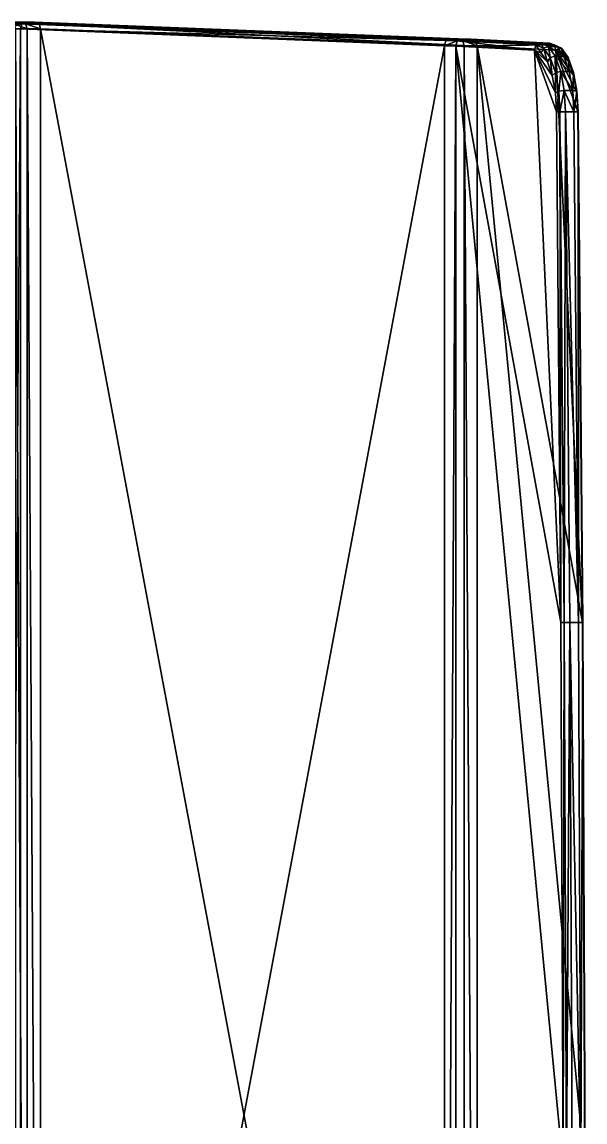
# Model space of a CAD drawing. Extents: x -0.75 to 2.5, y -6.86 to 0.72.
# Drawn here: x -0.2347 to -0.1118, y -2.6819 to -2.4419 of the extents above; entities that cross this region are included whole.
import ezdxf

# ---------------------------------------------------------------- set-up
doc = ezdxf.new("R2010")
doc.units = 0
doc.layers.add('72OFGO2D01_GRAFIK', color=1, linetype='CONTINUOUS')
doc.layers.add('72VIAI3D_ANY', color=1, linetype='CONTINUOUS')

# ---------------------------------------------------------------- blocks, each defined once
blk = doc.blocks.new('OB__000068')
at = {"layer": '72VIAI3D_ANY'}
mesh = blk.add_polyface(dxfattribs=at)
corners = [(0.00525, -0.02824, 0.54774), (0.49483, -0.0307, 0.5423), (0.00517, -0.0307, 0.5423), (0.4985, -0.12327, 0.35776), (0.0015, -0.12327, 0.35776), (0.0015, -0.12434, 0.34248), (0.4985, -0.12184, 0.34903), (0.0015, -0.12184, 0.34903), (0.4985, -0.11887, 0.35538), (0.0015, -0.11887, 0.35538), (0.49487, -0.0264, 0.53972), (0.00513, -0.0264, 0.53972), (0.49477, -0.02354, 0.54591), (0.00523, -0.02354, 0.54591), (0.49475, -0.02824, 0.54774), (0.25, -0.00478, 0.60877), (0.13101, -0.00332, 0.60836), (0.25, -0.00093, 0.60904), (0.25, -0.00282, 0.60969), (0.13101, -0.00143, 0.60771), (0.01961, -0.00429, 0.60571), (0.01961, -0.00242, 0.605), (0.25, -0.00005, 0.60715), (0.13101, -0.00054, 0.60582), (0.13101, -0.00527, 0.60745), (0.00611, -0.01106, 0.59224), (0.01961, -0.00623, 0.60484), (0.01961, -0.00156, 0.60306), (0.00611, -0.00639, 0.59046), (0.25, 0, 0.60832), (0.13101, -0.0005, 0.60699), (0.13101, -0.00452, 0.60838), (0.25, -0.00402, 0.6097), (0.01961, -0.00547, 0.60576), (0.01961, -0.0015, 0.60425), (0.01544, -0.0018, 0.60243)]
mesh.append_faces([[corners[k] for k in face] for face in [(19, 20, 21), (20, 31, 33), (34, 19, 21)]], dxfattribs={"vtx0": -1, "color": 9})
mesh.append_faces([[corners[k] for k in face] for face in [(0, 1, 2), (2, 3, 4), (5, 6, 7), (7, 8, 9), (9, 10, 11), (11, 12, 13), (16, 17, 18), (17, 16, 19), (20, 19, 16), (24, 25, 26), (27, 28, 23), (13, 23, 28)]], dxfattribs={"vtx0": -1, "vtx1": -1, "color": 9})
mesh.append_faces([[corners[k] for k in face] for face in [(14, 0, 15)]], dxfattribs={"vtx0": -1, "vtx1": -1, "vtx2": -1, "color": 9})
mesh.append_faces([[corners[k] for k in face] for face in [(13, 22, 23), (0, 24, 15), (23, 29, 30), (29, 23, 22), (30, 17, 19), (17, 30, 29), (15, 31, 32), (31, 15, 24), (32, 16, 18), (16, 32, 31), (31, 20, 16), (24, 33, 31), (33, 24, 26), (27, 30, 34), (30, 27, 23), (19, 34, 30), (34, 35, 27)]], dxfattribs={"vtx0": -1, "vtx2": -1, "color": 9})
mesh.append_faces([[corners[k] for k in face] for face in [(0, 25, 24)]], dxfattribs={"vtx1": -1, "vtx2": -1, "color": 9})
mesh = blk.add_polyface(dxfattribs=at)
corners = [(0.36899, -0.00332, 0.60836), (0.25, -0.00093, 0.60904), (0.36899, -0.00143, 0.60771), (0.25, -0.00282, 0.60969), (0.4804, -0.00429, 0.60571), (0.4804, -0.00242, 0.605), (0.49483, -0.0307, 0.5423), (0.00525, -0.02824, 0.54774), (0.49475, -0.02824, 0.54774), (0.4985, -0.12327, 0.35776), (0.00517, -0.0307, 0.5423), (0.4985, -0.12642, 0.35103), (0.0015, -0.12327, 0.35776), (0.4985, -0.12184, 0.34903), (0.0015, -0.12434, 0.34248), (0.4985, -0.12434, 0.34248), (0.4985, -0.11887, 0.35538), (0.0015, -0.12184, 0.34903), (0.49487, -0.0264, 0.53972), (0.0015, -0.11887, 0.35538), (0.49477, -0.02354, 0.54591), (0.00513, -0.0264, 0.53972), (0.36899, -0.00054, 0.60582), (0.25, -0.00005, 0.60715), (0.48039, -0.00623, 0.60484), (0.49389, -0.01106, 0.59224), (0.36899, -0.00527, 0.60745), (0.49389, -0.00639, 0.59046), (0.48039, -0.00156, 0.60306), (0.00523, -0.02354, 0.54591), (0.25, -0.00478, 0.60877), (0.25, 0, 0.60832), (0.36899, -0.0005, 0.60699), (0.36899, -0.00452, 0.60838), (0.25, -0.00402, 0.6097), (0.4804, -0.00547, 0.60576), (0.4804, -0.0015, 0.60425)]
mesh.append_faces([[corners[k] for k in face] for face in [(4, 2, 5), (33, 4, 35), (2, 36, 5)]], dxfattribs={"vtx0": -1, "color": 9})
mesh.append_faces([[corners[k] for k in face] for face in [(6, 7, 8), (9, 10, 6), (11, 12, 9), (13, 14, 15), (16, 17, 13), (18, 19, 16), (20, 21, 18), (24, 25, 26), (22, 27, 28), (22, 31, 23), (31, 22, 32), (32, 1, 31), (1, 32, 2), (30, 33, 26), (33, 30, 34), (34, 0, 33), (0, 34, 3), (4, 33, 0), (26, 35, 24), (35, 26, 33), (28, 32, 22), (32, 28, 36), (36, 2, 32)]], dxfattribs={"vtx0": -1, "vtx1": -1, "color": 9})
mesh.append_faces([[corners[k] for k in face] for face in [(29, 20, 23)]], dxfattribs={"vtx0": -1, "vtx1": -1, "vtx2": -1, "color": 9})
mesh.append_faces([[corners[k] for k in face] for face in [(0, 1, 2), (1, 0, 3), (2, 4, 0), (26, 25, 8)]], dxfattribs={"vtx0": -1, "vtx2": -1, "color": 9})
mesh.append_faces([[corners[k] for k in face] for face in [(22, 23, 20), (30, 26, 8)]], dxfattribs={"vtx1": -1, "vtx2": -1, "color": 9})
mesh = blk.add_polyface(dxfattribs=at)
corners = [(0.00747, -0.0065, 0.59994), (0.01079, -0.00344, 0.60232), (0.01079, -0.00531, 0.60304), (0.01497, -0.00268, 0.60431), (0.01497, -0.00455, 0.60503), (0.01961, -0.00242, 0.605), (0.01961, -0.00429, 0.60571), (0.01961, -0.00156, 0.60306), (0.01544, -0.0018, 0.60243), (0.00611, -0.00639, 0.59046), (0.01168, -0.00248, 0.60064), (0.0087, -0.00355, 0.59786), (0.01961, -0.00623, 0.60484), (0.00611, -0.01106, 0.59224), (0.01544, -0.00647, 0.60421), (0.01168, -0.00715, 0.60242), (0.0087, -0.00822, 0.59964), (0.01101, -0.0025, 0.60164), (0.00778, -0.00366, 0.59862), (0.01101, -0.00647, 0.60315), (0.00778, -0.00763, 0.60013), (0.01509, -0.00176, 0.60358), (0.01509, -0.00573, 0.60509), (0.01961, -0.00547, 0.60576), (0.01961, -0.0015, 0.60425)]
mesh.append_faces([[corners[k] for k in face] for face in [(0, 1, 2), (3, 2, 1), (2, 3, 4), (5, 4, 3), (4, 5, 6), (11, 17, 18), (17, 11, 10), (1, 18, 17), (0, 19, 20), (19, 0, 2), (20, 15, 16), (15, 20, 19), (3, 17, 21), (17, 3, 1), (21, 10, 8), (10, 21, 17), (19, 14, 15), (14, 19, 22), (2, 22, 19), (22, 2, 4), (22, 12, 14), (4, 23, 22), (23, 4, 6), (5, 21, 24), (21, 5, 3), (8, 24, 21)]], dxfattribs={"vtx0": -1, "color": 9})
mesh.append_faces([[corners[k] for k in face] for face in [(12, 13, 14), (14, 13, 15), (15, 13, 16)]], dxfattribs={"vtx0": -1, "vtx1": -1, "color": 9})
mesh.append_faces([[corners[k] for k in face] for face in [(12, 22, 23)]], dxfattribs={"vtx0": -1, "vtx2": -1, "color": 9})
mesh.append_faces([[corners[k] for k in face] for face in [(7, 8, 9), (8, 10, 9), (10, 11, 9)]], dxfattribs={"vtx1": -1, "vtx2": -1, "color": 9})
mesh = blk.add_polyface(dxfattribs=at)
corners = [(0.00374, -0.02684, 0.54719), (0.00461, -0.00779, 0.591), (0.00461, -0.00966, 0.59171), (0.00373, -0.02494, 0.54645), (0.00534, -0.00613, 0.59532), (0.00534, -0.008, 0.59603), (0.00747, -0.00463, 0.59923), (0.00747, -0.0065, 0.59994), (0.01079, -0.00344, 0.60232), (0.0087, -0.00355, 0.59786), (0.00678, -0.0049, 0.59435), (0.00611, -0.00639, 0.59046), (0.0087, -0.00822, 0.59964), (0.00611, -0.01106, 0.59224), (0.00678, -0.00957, 0.59613), (0.00778, -0.00366, 0.59862), (0.0057, -0.00512, 0.59481), (0.00778, -0.00763, 0.60013), (0.0057, -0.00909, 0.59632), (0.00498, -0.00674, 0.59059), (0.00523, -0.02354, 0.54591), (0.00411, -0.02389, 0.54604), (0.00412, -0.02789, 0.5476), (0.00525, -0.02824, 0.54774), (0.00498, -0.01071, 0.59211)]
mesh.append_faces([[corners[k] for k in face] for face in [(0, 1, 2), (4, 2, 1), (2, 4, 5), (6, 5, 4), (5, 6, 7), (8, 7, 6), (12, 13, 14), (10, 15, 16), (15, 10, 9), (16, 6, 4), (6, 16, 15), (5, 17, 18), (17, 5, 7), (18, 12, 14), (12, 18, 17), (15, 8, 6), (1, 21, 19), (4, 19, 16), (19, 4, 1), (16, 11, 10), (24, 0, 2), (18, 2, 5), (2, 18, 24), (14, 24, 18)]], dxfattribs={"vtx0": -1, "color": 9})
mesh.append_faces([[corners[k] for k in face] for face in [(1, 0, 3)]], dxfattribs={"vtx0": -1, "vtx1": -1, "color": 9})
mesh.append_faces([[corners[k] for k in face] for face in [(19, 20, 11), (20, 19, 21), (21, 1, 3), (11, 16, 19), (22, 13, 23), (13, 22, 24), (0, 24, 22), (24, 14, 13)]], dxfattribs={"vtx0": -1, "vtx2": -1, "color": 9})
mesh.append_faces([[corners[k] for k in face] for face in [(9, 10, 11)]], dxfattribs={"vtx2": -1, "color": 9})
mesh = blk.add_polyface(dxfattribs=at)
corners = [(0, -0.12505, 0.35043), (0, -0.1202, 0.35609), (0, -0.12195, 0.35704), (0, -0.12322, 0.34963), (0.00364, -0.02769, 0.5405), (0.00374, -0.02684, 0.54719), (0.00366, -0.02941, 0.54153), (0.00373, -0.02494, 0.54645), (0.00517, -0.0307, 0.5423), (0.00412, -0.02789, 0.5476), (0.00525, -0.02824, 0.54774), (0.00404, -0.03037, 0.54211), (0.00411, -0.02389, 0.54604), (0.00401, -0.02672, 0.53991), (0.00523, -0.02354, 0.54591), (0.00513, -0.0264, 0.53972), (0.00038, -0.11921, 0.35556), (0.00038, -0.12219, 0.34918), (0.0015, -0.11887, 0.35538), (0.0015, -0.12184, 0.34903), (0.0015, -0.12642, 0.35103), (0.00038, -0.12294, 0.35758), (0.0015, -0.12327, 0.35776), (0.00038, -0.12608, 0.35089), (0.00038, -0.12469, 0.3426), (0.0015, -0.12434, 0.34248), (0, -0.12576, 0.34297)]
mesh.append_faces([[corners[k] for k in face] for face in [(0, 1, 2), (1, 0, 3), (8, 9, 10), (9, 8, 11), (11, 5, 9), (5, 11, 6), (12, 4, 13), (4, 12, 7), (14, 13, 15), (13, 14, 12), (16, 3, 17), (3, 16, 1), (18, 17, 19), (17, 18, 16), (16, 15, 13), (15, 16, 18), (1, 13, 4), (13, 1, 16), (20, 21, 22), (2, 23, 0), (23, 2, 21), (11, 22, 21), (22, 11, 8), (6, 21, 2), (21, 6, 11), (24, 19, 17), (19, 24, 25), (26, 17, 3), (17, 26, 24)]], dxfattribs={"vtx0": -1, "vtx1": -1, "color": 9})
mesh.append_faces([[corners[k] for k in face] for face in [(4, 5, 6), (5, 4, 7), (1, 6, 2), (6, 1, 4)]], dxfattribs={"vtx0": -1, "vtx2": -1, "color": 9})
mesh = blk.add_polyface(dxfattribs=at)
corners = [(0, -0.13134, 0.32952), (0, -0.12784, 0.33615), (0, -0.12978, 0.33665), (0, -0.12937, 0.32919), (0, -0.12765, 0.34362), (0, -0.12322, 0.34963), (0, -0.12505, 0.35043), (0, -0.12576, 0.34297), (0, -0.15264, 0.18491), (0, -0.15064, 0.18474), (0, -0.1514, 0.17954), (0, -0.15421, 0.17484), (0, -0.15227, 0.17435), (0, -0.15338, 0.17987), (0.00038, -0.12294, 0.35758), (0.0015, -0.12642, 0.35103), (0.00038, -0.12608, 0.35089), (0.00038, -0.12871, 0.34398), (0.0015, -0.12907, 0.34411), (0.00038, -0.12675, 0.33588), (0.00038, -0.12826, 0.329), (0.00038, -0.12469, 0.3426), (0.00038, -0.13245, 0.3297), (0.00038, -0.13087, 0.33692), (0.00038, -0.15376, 0.185), (0.00038, -0.14952, 0.18465), (0.00038, -0.15029, 0.17936), (0, -0.15367, 0.16927), (0.00038, -0.15117, 0.17408), (0.00038, -0.15261, 0.16891)]
mesh.append_faces([[corners[k] for k in face] for face in [(0, 1, 2), (1, 0, 3), (4, 5, 6), (5, 4, 7), (8, 3, 0), (3, 8, 9), (10, 11, 12), (11, 10, 13), (9, 13, 10), (13, 9, 8), (2, 7, 4), (7, 2, 1), (14, 15, 16), (17, 6, 16), (6, 17, 4), (16, 18, 17), (19, 3, 20), (3, 19, 1), (1, 21, 7), (21, 1, 19), (2, 22, 0), (22, 2, 23), (23, 4, 17), (4, 23, 2), (0, 24, 8), (24, 0, 22), (9, 20, 3), (20, 9, 25), (10, 25, 9), (25, 10, 26), (27, 28, 12), (28, 27, 29), (26, 12, 28), (12, 26, 10)]], dxfattribs={"vtx0": -1, "vtx1": -1, "color": 9})
blk = doc.blocks.new('OB__000654')
at = {"layer": '72VIAI3D_ANY', "rotation": -90}
blk.add_blockref('OB__000068', (-0.111781, -2.44186, 0.2263), dxfattribs=at)
blk = doc.blocks.new('72VIAI3D__000655')
at = {"layer": '72VIAI3D_ANY'}
blk.add_blockref('OB__000654', (0, 0), dxfattribs=at)
blk = doc.blocks.new('72VIAI3D__000660')
at = {"layer": '72VIAI3D_ANY'}
blk.add_blockref('72VIAI3D__000655', (0, 0), dxfattribs=at)
blk = doc.blocks.new('72VIAI3D__VI_AI_AD0_000694')
at = {"layer": '72VIAI3D_ANY'}
blk.add_blockref('72VIAI3D__000660', (0, 0), dxfattribs=at)
blk = doc.blocks.new('OB__000695')
at = {"layer": '72VIAI3D_ANY'}
blk.add_blockref('72VIAI3D__VI_AI_AD0_000694', (0, 0), dxfattribs=at)
blk = doc.blocks.new('OB2D__000696')
at = {"layer": 'DEFAULT', "linetype": 'CONTINUOUS'}
for p, q in [((-0.234723, -2.44224), (-0.237859, -2.44224)), ((-0.233732, -2.44186), (-0.236828, -2.44186)), ((-0.142155, -2.4459), (-0.234723, -2.44224)), ((-0.231977, -2.44186), (-0.233732, -2.44186)), ((-0.139472, -2.4455), (-0.231977, -2.44186)), ((-0.136718, -2.44559), (-0.139472, -2.4455)), ((-0.119573, -2.44647), (-0.136718, -2.44559)), ((-0.139674, -2.44598), (-0.142155, -2.4459)), ((-0.122494, -2.44684), (-0.139674, -2.44598)), ((-0.122494, -2.44684), (-0.120875, -2.44756)), ((-0.120875, -2.44756), (-0.119415, -2.44964)), ((-0.118522, -2.44684), (-0.119573, -2.44647)), ((-0.116904, -2.44756), (-0.118522, -2.44684)), ((-0.119415, -2.44964), (-0.118256, -2.45287)), ((-0.118256, -2.45287), (-0.117511, -2.45695)), ((-0.117511, -2.45695), (-0.117254, -2.46147)), ((-0.114199, -2.46147), (-0.11354, -2.45695)), ((-0.117254, -2.46147), (-0.116299, -2.57287)), ((-0.116557, -2.69186), (-0.116299, -2.57287))]:
    blk.add_line(p, q, dxfattribs=at)

msp = doc.modelspace()

# ---------------------------------------------------------------- block references
at = {"layer": '72OFGO2D01_GRAFIK'}
msp.add_blockref('OB2D__000696', (0, 0), dxfattribs=at)
at = {"layer": '72VIAI3D_ANY'}
msp.add_blockref('OB__000695', (0, 0), dxfattribs=at)

doc.saveas('drawing.dxf')
